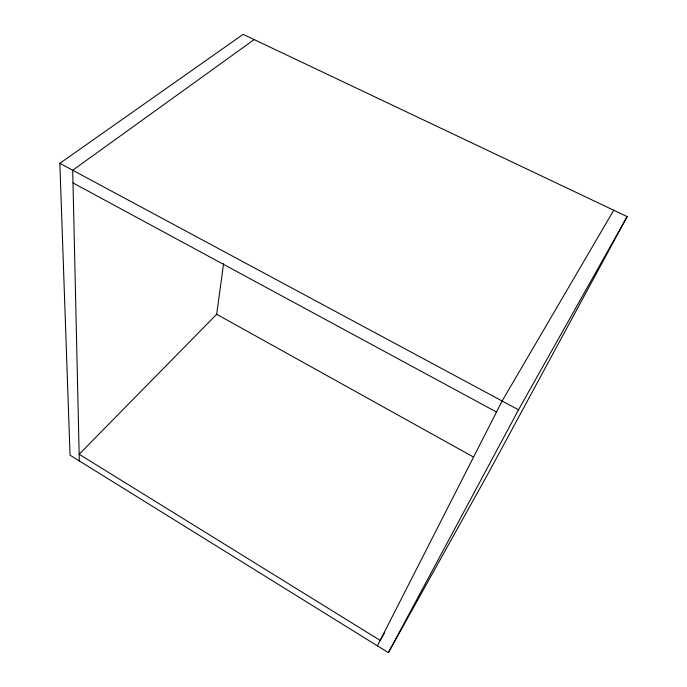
<?xml version="1.0" encoding="UTF-8"?>
<svg xmlns="http://www.w3.org/2000/svg" width="687" height="687" viewBox="0 0 687 687"><rect width="100%" height="100%" fill="white"/><g stroke="black" fill="none" stroke-linecap="round" stroke-linejoin="round"><path stroke-width="1.03" d="M216.62 314.698L223.576 263.714M377.403 645.84L502.128 400.993L613.749 210.248M388.387 652.65L518.522 409.804L627.154 216.603L243.138 34.35L59.846 163.334L70.048 455.189L388.387 652.65L488.345 473.154L627.154 216.603M384.411 632.967L380.169 640.413L79.151 454.262L216.68 314.277L473.523 457.053M254.164 39.588L72.71 170.247L79.306 460.925M59.846 163.334L518.522 409.804M72.994 182.922L496.503 412.028"/></g></svg>
